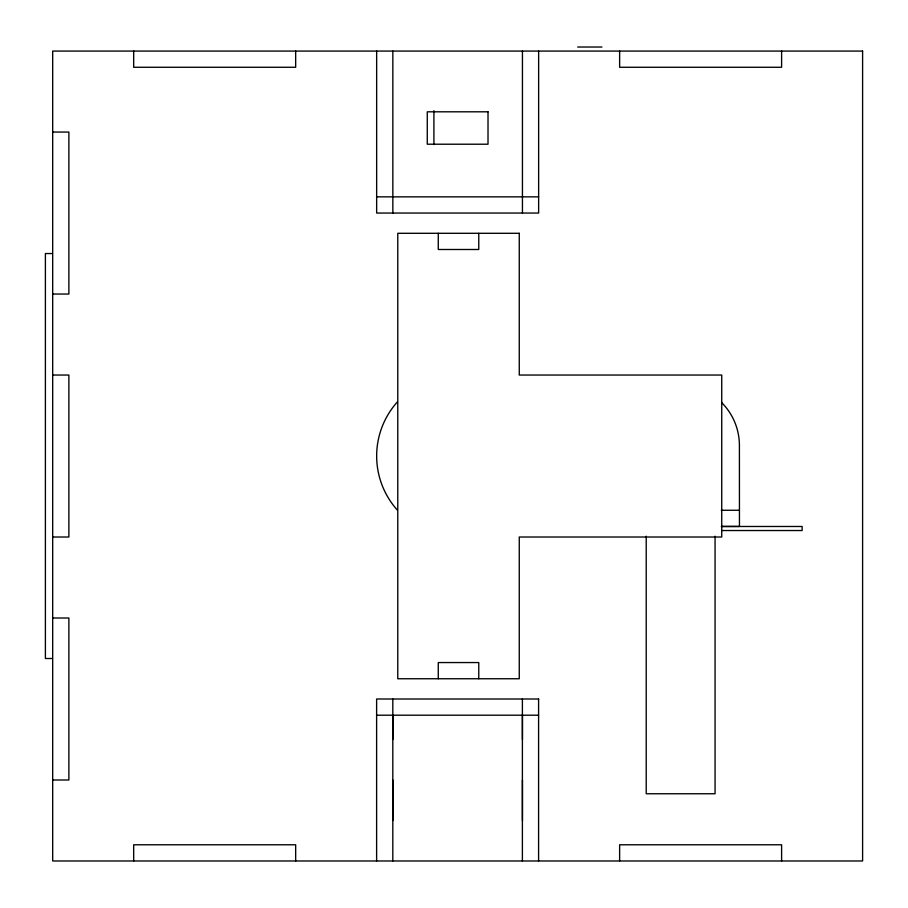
<?xml version="1.0" encoding="UTF-8"?>
<svg xmlns="http://www.w3.org/2000/svg" width="908" height="908" viewBox="0 0 908 908"><rect width="100%" height="100%" fill="white"/><g stroke="black" fill="none" stroke-linecap="round" stroke-linejoin="round"><path stroke-width="1.36" d="M577.67 47.023L601.97 47.023M52.687 132.057L68.883 132.057L68.883 294.044L52.687 294.044M376.65 196.854L538.637 196.854M52.448 253.548L45.4 253.548L45.4 658.504L52.448 658.504M52.687 375.038L68.883 375.038L68.883 537.014L52.687 537.014M721.293 510.262L739.464 510.251M721.61 526.481L802.127 526.481L802.127 530.533L721.61 530.533M721.293 526.458L739.452 526.458L739.407 445.465A60.745 60.745 0 0 0 721.599 402.516M52.687 618.008L68.883 618.008L68.883 779.995L52.687 779.995M538.637 699.001L376.616 699.001L376.616 860.977M376.616 715.198L538.592 715.198M781.606 51.075L781.606 67.271L619.631 67.271L619.631 51.075M781.606 860.977L781.606 844.78L619.631 844.78L619.631 860.977M715.061 536.197L715.061 793.751L646.224 793.751L646.224 536.197M538.637 51.075L538.637 213.051L376.65 213.051L376.65 51.075M538.592 699.001L538.592 860.977M522.441 51.075L522.441 213.051M522.441 715.198L522.441 739.498M522.441 779.995L522.441 820.48M522.395 699.001L522.395 860.977M478.766 233.299L478.766 249.496L438.269 249.496L438.269 233.299M478.766 678.753L478.766 662.556L438.269 662.556L438.269 678.753M433.911 110.685L433.911 144.588M392.846 51.075L392.846 213.051M392.846 715.198L392.846 739.498M392.846 779.995L392.846 820.48M392.812 699.001L392.812 860.977M295.668 51.075L295.668 67.271L133.68 67.271L133.68 51.075M295.668 860.977L295.668 844.78L133.68 844.78L133.68 860.977M397.477 510.239A80.994 80.994 0 0 1 397.477 401.813M862.6 51.075L52.687 51.075L52.687 860.977L862.6 860.977L862.6 51.075M488.016 111.809L427.271 111.809L427.271 144.213L488.016 144.213L488.016 111.809M519.263 233.299L397.772 233.299L397.772 678.753L519.263 678.753L519.263 537.014L721.735 537.014L721.735 375.038L519.263 375.038L519.263 233.299"/></g></svg>
